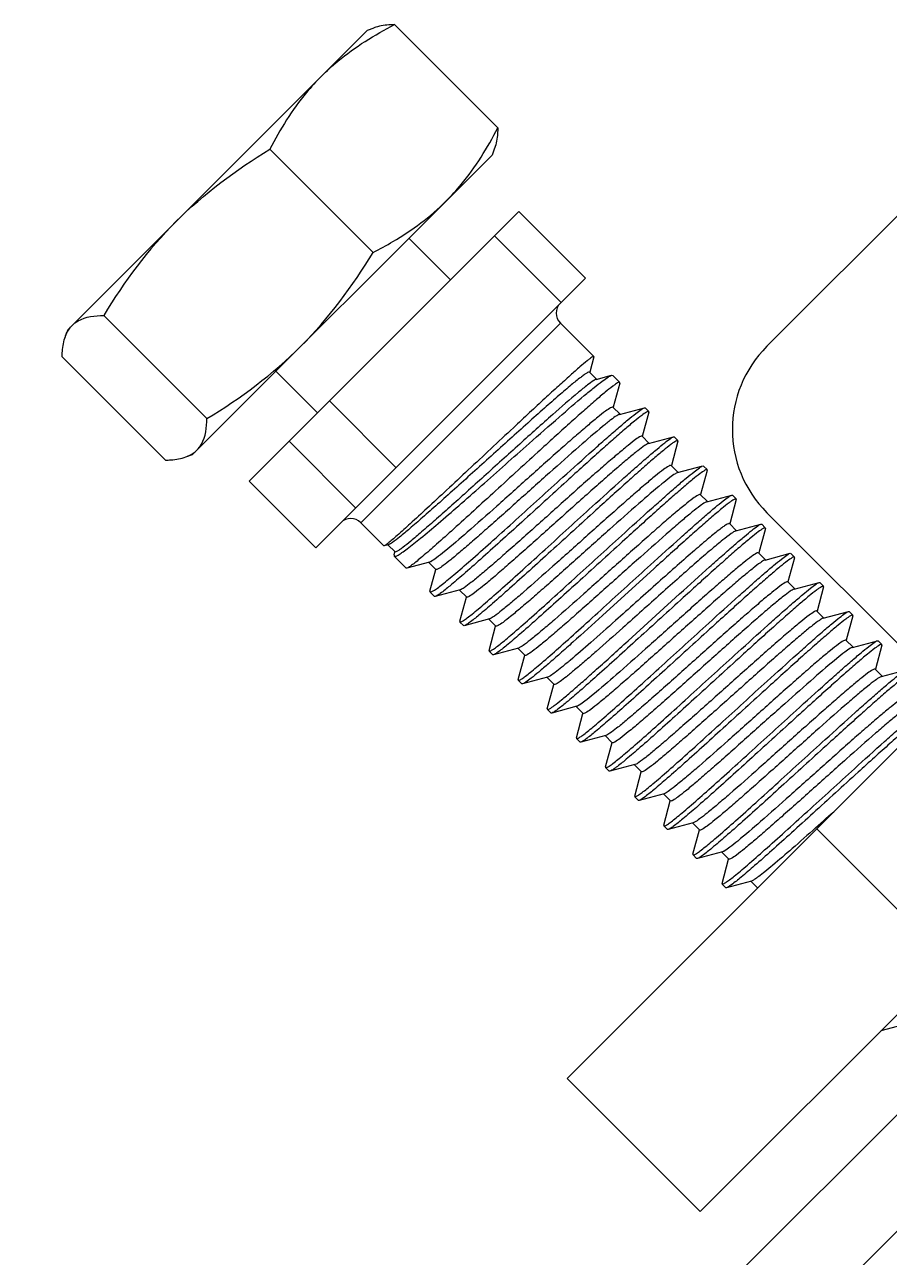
# Model space of a CAD drawing. Extents: x 1382187 to 1725648, y 860327 to 1571294.
# Drawn here: x 1538518.1 to 1538818.5, y 1238538.9 to 1238967.3 of the extents above; entities that cross this region are included whole.
import ezdxf

# ---------------------------------------------------------------- set-up
doc = ezdxf.new("R2010")
doc.units = 0
doc.header["$LTSCALE"] = 1000
doc.header["$MEASUREMENT"] = 0

msp = doc.modelspace()

# ---------------------------------------------------------------- linework, layer by layer
for p, q in [((1538646.58, 1238967.3), (1538682.44, 1238931.44)), ((1538533.05, 1238861.28), (1538637.13, 1238965.36)), ((1538637.13, 1238965.36), (1538639.5, 1238966.22)), ((1539034.88, 1238929.43), (1538706.52, 1238601.07)), ((1538851.52, 1238931.11), (1538775.93, 1238855.51)), ((1538603.27, 1238923.99), (1538639.13, 1238888.13)), ((1538681.36, 1238924.36), (1538680.5, 1238921.99)), ((1538576.42, 1238817.91), (1538680.5, 1238921.99)), ((1538689.78, 1238902.36), (1538596.05, 1238808.63)), ((1538689.78, 1238902.36), (1538712.91, 1238879.23)), ((1538681.33, 1238893.91), (1538704.46, 1238870.78)), ((1538651.59, 1238893.08), (1538666.04, 1238878.62)), ((1538619.18, 1238785.5), (1538712.91, 1238879.23)), ((1538545.54, 1238866.26), (1538581.4, 1238830.4)), ((1538704.21, 1238863.59), (1538634.82, 1238794.2)), ((1538715.82, 1238851.98), (1538704.21, 1238863.59)), ((1538533.05, 1238861.28), (1538532.19, 1238858.91)), ((1538531.11, 1238851.83), (1538566.97, 1238815.97)), ((1538715.83, 1238851.83), (1538714.39, 1238846.49)), ((1538715.83, 1238851.83), (1538715.82, 1238851.98)), ((1538605.33, 1238846.82), (1538619.79, 1238832.36)), ((1538714.31, 1238846.51), (1538716.76, 1238844.05)), ((1538716.57, 1238844), (1538722.01, 1238845.45)), ((1538722.01, 1238845.45), (1538722.38, 1238845.42)), ((1538724.79, 1238843), (1538722.38, 1238845.42)), ((1538724.81, 1238842.76), (1538722.55, 1238834.34)), ((1538724.81, 1238842.76), (1538724.79, 1238843)), ((1538752.78, 1238554.81), (1539041.94, 1238843.97)), ((1538623.93, 1238836.51), (1538647.06, 1238813.38)), ((1538722.46, 1238834.36), (1538724.91, 1238831.91)), ((1538724.7, 1238831.85), (1538733.4, 1238834.17)), ((1538733.4, 1238834.17), (1538733.65, 1238834.15)), ((1538734.91, 1238832.89), (1538733.65, 1238834.15)), ((1538734.93, 1238832.64), (1538732.66, 1238824.21)), ((1538734.93, 1238832.64), (1538734.91, 1238832.89)), ((1538609.93, 1238822.51), (1538633.06, 1238799.38)), ((1538732.57, 1238824.24), (1538735.03, 1238821.78)), ((1538734.82, 1238821.73), (1538743.53, 1238824.05)), ((1538745.05, 1238822.52), (1538742.78, 1238814.09)), ((1538743.53, 1238824.05), (1538743.77, 1238824.03)), ((1538745.03, 1238822.77), (1538743.77, 1238824.03)), ((1538745.05, 1238822.52), (1538745.03, 1238822.77)), ((1538574.05, 1238817.05), (1538576.42, 1238817.91)), ((1538742.69, 1238814.12), (1538745.15, 1238811.66)), ((1538744.94, 1238811.61), (1538753.65, 1238813.93)), ((1538755.17, 1238812.41), (1538752.9, 1238803.97)), ((1538753.65, 1238813.93), (1538753.89, 1238813.91)), ((1538755.15, 1238812.65), (1538753.89, 1238813.91)), ((1538755.17, 1238812.41), (1538755.15, 1238812.65)), ((1538596.05, 1238808.63), (1538619.18, 1238785.5)), ((1538752.81, 1238804), (1538755.27, 1238801.55)), ((1538755.06, 1238801.49), (1538763.77, 1238803.81)), ((1538763.77, 1238803.81), (1538764.01, 1238803.79)), ((1538765.27, 1238802.53), (1538764.01, 1238803.79)), ((1538765.29, 1238802.29), (1538763.02, 1238793.86)), ((1538765.29, 1238802.29), (1538765.27, 1238802.53)), ((1538775.93, 1238797.69), (1538833.75, 1238739.86)), ((1538642.85, 1238786.17), (1538634.82, 1238794.2)), ((1538762.93, 1238793.88), (1538765.38, 1238791.43)), ((1538765.18, 1238791.37), (1538773.89, 1238793.69)), ((1538775.4, 1238792.17), (1538773.14, 1238783.74)), ((1538773.89, 1238793.69), (1538774.13, 1238793.67)), ((1538775.39, 1238792.41), (1538774.13, 1238793.67)), ((1538775.4, 1238792.17), (1538775.39, 1238792.41)), ((1538644.48, 1238786.57), (1538642.95, 1238786.16)), ((1538646.76, 1238784.06), (1538644.3, 1238786.52)), ((1538642.95, 1238786.16), (1538642.85, 1238786.17)), ((1538646.41, 1238783.04), (1538646.68, 1238784.08)), ((1538646.41, 1238783.04), (1538646.44, 1238782.58)), ((1538650.65, 1238778.37), (1538646.44, 1238782.58)), ((1538773.05, 1238783.76), (1538775.5, 1238781.31)), ((1538775.29, 1238781.25), (1538784, 1238783.57)), ((1538784, 1238783.57), (1538784.24, 1238783.55)), ((1538785.51, 1238782.29), (1538784.25, 1238783.55)), ((1538785.52, 1238782.05), (1538785.51, 1238782.29)), ((1538650.84, 1238778.36), (1538650.65, 1238778.37)), ((1538658.73, 1238780.48), (1538650.84, 1238778.36)), ((1538660.98, 1238777.97), (1538658.52, 1238780.43)), ((1538658.87, 1238770.42), (1538660.89, 1238778)), ((1538736.76, 1238778.3), (1538718.83, 1238761.97)), ((1538775.29, 1238781.25), (1538775.16, 1238781.21)), ((1538785.52, 1238782.05), (1538783.26, 1238773.62)), ((1538783.17, 1238773.64), (1538785.62, 1238771.19)), ((1538658.87, 1238770.42), (1538658.9, 1238770.12)), ((1538660.46, 1238768.56), (1538658.9, 1238770.12)), ((1538669.4, 1238770.87), (1538660.71, 1238768.54)), ((1538671.64, 1238768.36), (1538669.19, 1238770.82)), ((1538727.69, 1238753.12), (1538745.62, 1238769.44)), ((1538785.41, 1238771.13), (1538794.12, 1238773.45)), ((1538795.64, 1238771.93), (1538793.38, 1238763.5)), ((1538794.12, 1238773.45), (1538794.36, 1238773.43)), ((1538795.63, 1238772.17), (1538794.36, 1238773.43)), ((1538795.64, 1238771.93), (1538795.63, 1238772.17)), ((1538669.3, 1238759.94), (1538671.55, 1238768.39)), ((1538679.52, 1238760.75), (1538670.82, 1238758.42)), ((1538681.76, 1238758.25), (1538679.31, 1238760.7)), ((1538679.71, 1238760.82), (1538679.52, 1238760.75)), ((1538793.29, 1238763.52), (1538795.74, 1238761.07)), ((1538795.53, 1238761.01), (1538804.24, 1238763.33)), ((1538805.76, 1238761.81), (1538803.5, 1238753.38)), ((1538804.24, 1238763.33), (1538804.48, 1238763.31)), ((1538805.75, 1238762.05), (1538804.48, 1238763.31)), ((1538805.76, 1238761.81), (1538805.75, 1238762.05)), ((1538669.3, 1238759.94), (1538669.32, 1238759.7)), ((1538670.58, 1238758.44), (1538669.32, 1238759.7)), ((1538670.82, 1238758.42), (1538670.58, 1238758.44)), ((1538679.42, 1238749.82), (1538681.67, 1238758.27)), ((1538803.41, 1238753.4), (1538805.86, 1238750.95)), ((1538805.65, 1238750.89), (1538814.36, 1238753.21)), ((1538814.36, 1238753.21), (1538814.6, 1238753.19)), ((1538815.86, 1238751.93), (1538814.6, 1238753.19)), ((1538679.42, 1238749.82), (1538679.44, 1238749.58)), ((1538680.7, 1238748.32), (1538679.44, 1238749.58)), ((1538680.94, 1238748.3), (1538680.7, 1238748.32)), ((1538689.64, 1238750.64), (1538680.94, 1238748.3)), ((1538691.88, 1238748.13), (1538689.43, 1238750.58)), ((1538689.54, 1238739.7), (1538691.79, 1238748.15)), ((1538815.88, 1238751.69), (1538813.62, 1238743.26)), ((1538815.88, 1238751.69), (1538815.86, 1238751.93)), ((1536395.24, 1236162.58), (1538972.51, 1238739.85)), ((1538689.54, 1238739.7), (1538689.56, 1238739.46)), ((1538690.82, 1238738.2), (1538689.56, 1238739.46)), ((1538699.76, 1238740.52), (1538691.06, 1238738.18)), ((1538702, 1238738.01), (1538699.55, 1238740.46)), ((1538813.53, 1238743.28), (1538815.98, 1238740.83)), ((1538815.77, 1238740.77), (1538824.48, 1238743.09)), ((1538691.06, 1238738.18), (1538690.82, 1238738.2)), ((1538699.66, 1238729.58), (1538701.91, 1238738.03)), ((1538699.66, 1238729.58), (1538699.68, 1238729.34)), ((1538700.94, 1238728.08), (1538699.68, 1238729.34)), ((1538701.18, 1238728.06), (1538700.94, 1238728.08)), ((1538709.88, 1238730.4), (1538701.18, 1238728.06)), ((1538712.12, 1238727.89), (1538709.67, 1238730.34)), ((1538709.78, 1238719.46), (1538712.03, 1238727.91)), ((1536415.48, 1236142.34), (1538992.75, 1238719.61)), ((1538709.78, 1238719.46), (1538709.8, 1238719.22)), ((1538711.06, 1238717.96), (1538709.8, 1238719.22)), ((1538711.3, 1238717.94), (1538711.06, 1238717.96)), ((1538720, 1238720.28), (1538711.3, 1238717.94)), ((1538722.24, 1238717.77), (1538719.78, 1238720.22)), ((1538719.9, 1238709.34), (1538722.15, 1238717.79)), ((1538719.9, 1238709.34), (1538719.92, 1238709.1)), ((1538730.11, 1238710.16), (1538721.42, 1238707.83)), ((1538732.36, 1238707.65), (1538729.9, 1238710.1)), ((1538721.18, 1238707.84), (1538719.92, 1238709.1)), ((1538721.42, 1238707.83), (1538721.18, 1238707.84)), ((1538730.02, 1238699.23), (1538732.27, 1238707.67)), ((1538730.02, 1238699.23), (1538730.04, 1238698.99)), ((1538731.3, 1238697.72), (1538730.04, 1238698.98)), ((1538731.54, 1238697.71), (1538731.3, 1238697.72)), ((1538740.23, 1238700.04), (1538731.54, 1238697.71)), ((1538742.48, 1238697.53), (1538740.02, 1238699.98)), ((1538740.14, 1238689.11), (1538742.39, 1238697.55)), ((1538740.48, 1238700.13), (1538740.23, 1238700.04)), ((1538740.14, 1238689.11), (1538740.15, 1238688.87)), ((1538741.42, 1238687.6), (1538740.15, 1238688.87)), ((1538750.35, 1238689.92), (1538741.66, 1238687.59)), ((1538752.6, 1238687.41), (1538750.14, 1238689.86)), ((1538741.66, 1238687.59), (1538741.42, 1238687.6)), ((1538750.26, 1238678.99), (1538752.5, 1238687.44)), ((1538839.52, 1238641.55), (1538793.26, 1238687.8)), ((1538760.47, 1238679.8), (1538751.78, 1238677.47)), ((1538762.71, 1238677.29), (1538760.26, 1238679.74)), ((1538750.26, 1238678.99), (1538750.27, 1238678.75)), ((1538751.54, 1238677.48), (1538750.27, 1238678.75)), ((1538751.78, 1238677.47), (1538751.54, 1238677.48)), ((1538760.38, 1238668.87), (1538762.62, 1238677.32)), ((1538760.38, 1238668.87), (1538760.39, 1238668.63)), ((1538761.65, 1238667.37), (1538760.39, 1238668.63)), ((1538761.9, 1238667.35), (1538761.65, 1238667.37)), ((1538770.59, 1238669.68), (1538761.9, 1238667.35)), ((1538772.73, 1238667.28), (1538770.38, 1238669.63)), ((1538821.19, 1238619.09), (1538815.54, 1238617.57)), ((1538752.78, 1238554.81), (1538706.52, 1238601.07))]:
    msp.add_line(p, q)
for centre, radius, start, end in [((1538707.68, 1238867.06), 4.91, 135, 225), ((1538804.84, 1238826.6), 40.89, 135, 225), ((1538631.35, 1238790.73), 4.91, 45, 135), ((1535858.04, 1241979.9), 4410.06, 311.71931, 311.84456)]:
    msp.add_arc(centre, radius, start, end)
for points, knots in [([(1538621.17, 1238949.4), (1538622.99, 1238951.22), (1538630.69, 1238958.22), (1538639.63, 1238963.74), (1538646.58, 1238967.3)], [0, 0, 0, 0, 0.248254, 1, 1, 1, 1]), ([(1538646.58, 1238967.3), (1538645.92, 1238967.29), (1538643.52, 1238967.19), (1538641.09, 1238966.8), (1538639.44, 1238966.2)], [0, 0, 0, 0, 0.270862, 1, 1, 1, 1]), ([(1538621.17, 1238949.4), (1538619.35, 1238947.57), (1538612.35, 1238939.88), (1538606.82, 1238930.94), (1538603.27, 1238923.99)], [0, 0, 0, 0, 0.248254, 1, 1, 1, 1]), ([(1538664.54, 1238906.03), (1538666.36, 1238907.85), (1538673.36, 1238915.55), (1538678.88, 1238924.48), (1538682.44, 1238931.44)], [0, 0, 0, 0, 0.248254, 1, 1, 1, 1]), ([(1538682.44, 1238931.44), (1538682.43, 1238930.78), (1538682.33, 1238928.38), (1538681.94, 1238925.95), (1538681.34, 1238924.3)], [0, 0, 0, 0, 0.270862, 1, 1, 1, 1]), ([(1538639.13, 1238888.13), (1538641.47, 1238889.32), (1538650.58, 1238894.29), (1538659.05, 1238900.54), (1538664.54, 1238906.03)], [0, 0, 0, 0, 0.25305, 1, 1, 1, 1]), ([(1538534.57, 1238862.8), (1538535.18, 1238863.41), (1538538.37, 1238865.76), (1538542.51, 1238866.21), (1538545.54, 1238866.26)], [0, 0, 0, 0, 0.22235, 1, 1, 1, 1]), ([(1538532.21, 1238858.97), (1538532.34, 1238859.34), (1538532.92, 1238860.73), (1538533.78, 1238862.01), (1538534.57, 1238862.8)], [0, 0, 0, 0, 0.261173, 1, 1, 1, 1]), ([(1538531.11, 1238851.83), (1538531.12, 1238852.48), (1538531.22, 1238854.89), (1538531.61, 1238857.32), (1538532.21, 1238858.97)], [0, 0, 0, 0, 0.270862, 1, 1, 1, 1]), ([(1538715.82, 1238851.98), (1538715.77, 1238852.03), (1538715.47, 1238851.92), (1538715.06, 1238851.66), (1538714.34, 1238851.15), (1538712.97, 1238850.06), (1538710.68, 1238848.12), (1538707.36, 1238845.19), (1538703.29, 1238841.51), (1538698.59, 1238837.19), (1538693.37, 1238832.35), (1538689.73, 1238828.97), (1538687.85, 1238827.21)], [0, 0, 0, 0, 0.005961, 0.020019, 0.042763, 0.074169, 0.16218, 0.281779, 0.42973, 0.601989, 0.793845, 1, 1, 1, 1]), ([(1538714.31, 1238846.51), (1538714.23, 1238846.59), (1538713.83, 1238846.49), (1538713.27, 1238846.16), (1538712.33, 1238845.55), (1538710.54, 1238844.2), (1538707.61, 1238841.82), (1538703.42, 1238838.23), (1538698.39, 1238833.8), (1538692.69, 1238828.71), (1538686.53, 1238823.17), (1538680.14, 1238817.38), (1538673.73, 1238811.58), (1538667.53, 1238805.98), (1538661.75, 1238800.8), (1538656.58, 1238796.22), (1538652.19, 1238792.43), (1538648.73, 1238789.5), (1538646.29, 1238787.67), (1538644.99, 1238786.71), (1538644.48, 1238786.57)], [0, 0, 0, 0, 0.003403, 0.010859, 0.022763, 0.03908, 0.084361, 0.145013, 0.218706, 0.302631, 0.393625, 0.488307, 0.583205, 0.674888, 0.760095, 0.835845, 0.89954, 0.949057, 0.982826, 1, 1, 1, 1]), ([(1538715.76, 1238843.6), (1538715.01, 1238843.15), (1538713.24, 1238841.8), (1538708.46, 1238837.91), (1538700.63, 1238831.04), (1538689.73, 1238821.25), (1538679.77, 1238812.22), (1538671.67, 1238804.91), (1538665.98, 1238799.79), (1538660.8, 1238795.19), (1538656.29, 1238791.24), (1538652.59, 1238788.09), (1538650.03, 1238786.02), (1538648.47, 1238784.87), (1538647.66, 1238784.34), (1538647.17, 1238784.07), (1538646.82, 1238783.99), (1538646.76, 1238784.06)], [0, 0, 0, 0, 0.028596, 0.073027, 0.202674, 0.370878, 0.554611, 0.644603, 0.729354, 0.806116, 0.872445, 0.926278, 0.966, 0.980209, 0.990539, 0.997006, 1, 1, 1, 1]), ([(1538693.33, 1238821.74), (1538696.8, 1238824.8), (1538703.15, 1238830.4), (1538710.69, 1238836.91), (1538715.7, 1238841.05), (1538718.45, 1238843.22), (1538720.46, 1238844.63), (1538721.57, 1238845.33), (1538722.01, 1238845.45)], [0, 0, 0, 0, 0.372718, 0.681061, 0.801832, 0.896452, 0.962849, 1, 1, 1, 1]), ([(1538724.79, 1238843), (1538724.73, 1238843.06), (1538724.42, 1238843), (1538723.97, 1238842.75), (1538723.23, 1238842.28), (1538721.8, 1238841.22), (1538719.47, 1238839.34), (1538716.1, 1238836.46), (1538711.97, 1238832.83), (1538707.2, 1238828.57), (1538701.92, 1238823.79), (1538698.25, 1238820.45), (1538696.35, 1238818.71)], [0, 0, 0, 0, 0.00672, 0.021093, 0.043999, 0.075491, 0.163523, 0.283007, 0.430749, 0.60272, 0.794233, 1, 1, 1, 1]), ([(1538716.57, 1238844), (1538716.52, 1238843.99), (1538716.23, 1238843.88), (1538715.97, 1238843.73), (1538715.76, 1238843.6)], [0, 0, 0, 0, 0.181453, 1, 1, 1, 1]), ([(1538722.46, 1238834.36), (1538722.39, 1238834.43), (1538722.05, 1238834.38), (1538721.22, 1238833.93), (1538719.49, 1238832.73), (1538716.85, 1238830.62), (1538713.32, 1238827.67), (1538709.08, 1238824.01), (1538704.23, 1238819.75), (1538698.95, 1238815.05), (1538691.52, 1238808.4), (1538682.48, 1238800.28), (1538672.68, 1238791.6), (1538665.73, 1238785.58), (1538661.53, 1238782.25), (1538659.99, 1238781.12), (1538659.34, 1238780.76)], [0, 0, 0, 0, 0.003326, 0.010207, 0.036006, 0.077506, 0.133409, 0.201849, 0.280515, 0.366741, 0.457609, 0.640942, 0.80605, 0.931108, 0.973278, 1, 1, 1, 1]), ([(1538705.08, 1238809.99), (1538708.55, 1238813.13), (1538713.56, 1238817.65), (1538719.96, 1238823.33), (1538723.99, 1238826.86), (1538727.38, 1238829.74), (1538730.06, 1238831.95), (1538731.97, 1238833.35), (1538732.99, 1238834.06), (1538733.4, 1238834.17)], [0, 0, 0, 0, 0.377224, 0.54287, 0.687753, 0.808376, 0.901881, 0.966123, 1, 1, 1, 1]), ([(1538577.94, 1238819.43), (1538578.55, 1238820.04), (1538580.9, 1238823.23), (1538581.35, 1238827.37), (1538581.4, 1238830.4)], [0, 0, 0, 0, 0.22235, 1, 1, 1, 1]), ([(1538723.79, 1238831.4), (1538723.09, 1238830.97), (1538721.44, 1238829.74), (1538717.06, 1238826.22), (1538709.97, 1238820.06), (1538700.12, 1238811.32), (1538691.13, 1238803.25), (1538683.81, 1238796.7), (1538678.64, 1238792.11), (1538673.92, 1238787.96), (1538669.8, 1238784.41), (1538666.39, 1238781.56), (1538663.84, 1238779.53), (1538662.17, 1238778.38), (1538661.37, 1238777.96), (1538661.04, 1238777.91), (1538660.98, 1238777.97)], [0, 0, 0, 0, 0.02987, 0.074864, 0.204049, 0.370755, 0.553129, 0.642736, 0.727349, 0.804209, 0.870824, 0.925059, 0.965214, 0.990129, 0.996773, 1, 1, 1, 1]), ([(1538734.91, 1238832.89), (1538734.85, 1238832.95), (1538734.53, 1238832.88), (1538733.75, 1238832.45), (1538732.11, 1238831.28), (1538729.59, 1238829.24), (1538726.19, 1238826.36), (1538722.05, 1238822.74), (1538717.28, 1238818.49), (1538711.99, 1238813.73), (1538708.31, 1238810.39), (1538706.41, 1238808.66)], [0, 0, 0, 0, 0.006764, 0.021168, 0.075586, 0.163643, 0.283139, 0.43087, 0.602811, 0.794278, 1, 1, 1, 1]), ([(1538724.7, 1238831.85), (1538724.64, 1238831.84), (1538724.32, 1238831.72), (1538724.03, 1238831.55), (1538723.79, 1238831.4)], [0, 0, 0, 0, 0.180154, 1, 1, 1, 1]), ([(1538687.85, 1238827.21), (1538682.63, 1238822.33), (1538674.91, 1238815.1), (1538664.92, 1238805.75), (1538658.2, 1238799.51), (1538652.48, 1238794.24), (1538648.44, 1238790.6), (1538645.89, 1238788.38), (1538644.56, 1238787.26), (1538643.63, 1238786.57), (1538643.14, 1238786.21), (1538642.95, 1238786.16)], [0, 0, 0, 0, 0.352343, 0.521286, 0.674411, 0.804337, 0.904804, 0.942423, 0.971006, 0.990237, 1, 1, 1, 1]), ([(1538646.44, 1238782.58), (1538646.55, 1238782.47), (1538647.14, 1238782.58), (1538647.98, 1238783.05), (1538649.35, 1238783.92), (1538651.96, 1238785.84), (1538656.16, 1238789.21), (1538662.11, 1238794.24), (1538669.15, 1238800.35), (1538676.93, 1238807.2), (1538685.07, 1238814.41), (1538690.58, 1238819.3), (1538693.33, 1238821.74)], [0, 0, 0, 0, 0.007718, 0.024092, 0.050069, 0.085552, 0.183385, 0.312896, 0.467567, 0.639554, 0.820094, 1, 1, 1, 1]), ([(1538732.57, 1238824.24), (1538732.51, 1238824.3), (1538732.15, 1238824.24), (1538731.28, 1238823.77), (1538729.47, 1238822.5), (1538726.7, 1238820.28), (1538723, 1238817.17), (1538718.56, 1238813.33), (1538713.51, 1238808.88), (1538708.03, 1238804), (1538700.4, 1238797.17), (1538692.85, 1238790.4), (1538685.6, 1238783.98), (1538680.83, 1238779.8), (1538676.75, 1238776.32), (1538673.49, 1238773.61), (1538671.16, 1238771.9), (1538669.9, 1238771.01), (1538669.4, 1238770.87)], [0, 0, 0, 0, 0.003454, 0.01069, 0.03788, 0.081592, 0.14037, 0.212137, 0.294327, 0.383985, 0.477885, 0.664852, 0.751185, 0.82854, 0.894141, 0.945652, 0.981282, 1, 1, 1, 1]), ([(1538734.82, 1238821.73), (1538734.32, 1238821.6), (1538733.06, 1238820.71), (1538730.73, 1238818.99), (1538727.47, 1238816.29), (1538723.39, 1238812.81), (1538718.62, 1238808.63), (1538711.38, 1238802.21), (1538703.82, 1238795.44), (1538696.19, 1238788.61), (1538690.71, 1238783.73), (1538685.66, 1238779.28), (1538681.22, 1238775.43), (1538677.52, 1238772.33), (1538674.75, 1238770.11), (1538672.93, 1238768.83), (1538672.06, 1238768.36), (1538671.71, 1238768.3), (1538671.64, 1238768.36)], [0, 0, 0, 0, 0.01868, 0.054279, 0.105765, 0.171349, 0.248696, 0.335028, 0.522011, 0.615926, 0.705601, 0.787808, 0.859593, 0.918386, 0.962109, 0.989307, 0.996546, 1, 1, 1, 1]), ([(1538715.26, 1238799.8), (1538718.73, 1238802.96), (1538723.74, 1238807.49), (1538730.12, 1238813.18), (1538734.14, 1238816.72), (1538737.53, 1238819.61), (1538740.2, 1238821.83), (1538742.1, 1238823.22), (1538743.12, 1238823.94), (1538743.53, 1238824.05)], [0, 0, 0, 0, 0.377469, 0.543191, 0.688109, 0.808726, 0.902172, 0.966298, 1, 1, 1, 1]), ([(1538745.03, 1238822.77), (1538744.97, 1238822.83), (1538744.65, 1238822.76), (1538744.2, 1238822.52), (1538743.46, 1238822.04), (1538742.03, 1238820.99), (1538739.69, 1238819.11), (1538736.31, 1238816.24), (1538732.17, 1238812.62), (1538727.4, 1238808.37), (1538722.11, 1238803.61), (1538718.43, 1238800.27), (1538716.52, 1238798.54)], [0, 0, 0, 0, 0.006769, 0.021177, 0.044114, 0.075625, 0.163681, 0.283172, 0.430898, 0.602836, 0.794292, 1, 1, 1, 1]), ([(1538566.97, 1238815.97), (1538567.63, 1238815.98), (1538570.03, 1238816.08), (1538572.46, 1238816.47), (1538574.11, 1238817.07)], [0, 0, 0, 0, 0.270862, 1, 1, 1, 1]), ([(1538574.11, 1238817.07), (1538574.48, 1238817.2), (1538575.87, 1238817.78), (1538577.15, 1238818.64), (1538577.94, 1238819.43)], [0, 0, 0, 0, 0.261173, 1, 1, 1, 1]), ([(1538696.35, 1238818.71), (1538691.13, 1238813.95), (1538683.42, 1238806.87), (1538673.42, 1238797.73), (1538666.67, 1238791.6), (1538660.86, 1238786.42), (1538656.73, 1238782.82), (1538654.08, 1238780.62), (1538652.66, 1238779.5), (1538651.64, 1238778.78), (1538651.07, 1238778.42), (1538650.84, 1238778.36)], [0, 0, 0, 0, 0.348378, 0.515751, 0.667951, 0.797828, 0.899283, 0.937823, 0.967619, 0.988371, 1, 1, 1, 1]), ([(1538742.69, 1238814.12), (1538742.63, 1238814.18), (1538742.28, 1238814.13), (1538741.43, 1238813.67), (1538739.65, 1238812.43), (1538736.95, 1238810.27), (1538733.33, 1238807.24), (1538728.99, 1238803.48), (1538724.04, 1238799.12), (1538718.66, 1238794.33), (1538711.13, 1238787.6), (1538702.05, 1238779.46), (1538693.45, 1238771.83), (1538687.49, 1238766.72), (1538684.12, 1238763.92), (1538681.64, 1238762.02), (1538680.27, 1238761.06), (1538679.71, 1238760.82)], [0, 0, 0, 0, 0.0034, 0.010481, 0.037064, 0.079814, 0.137351, 0.207694, 0.288393, 0.376621, 0.469285, 0.654869, 0.819322, 0.88628, 0.93982, 0.978116, 1, 1, 1, 1]), ([(1538725.38, 1238789.68), (1538728.85, 1238792.84), (1538733.86, 1238797.37), (1538740.24, 1238803.06), (1538744.26, 1238806.6), (1538747.65, 1238809.49), (1538750.32, 1238811.71), (1538752.22, 1238813.1), (1538753.24, 1238813.82), (1538753.65, 1238813.93)], [0, 0, 0, 0, 0.377471, 0.543199, 0.68812, 0.808735, 0.902176, 0.966298, 1, 1, 1, 1]), ([(1538755.15, 1238812.65), (1538755.09, 1238812.71), (1538754.77, 1238812.65), (1538753.99, 1238812.22), (1538752.35, 1238811.04), (1538749.83, 1238809), (1538746.43, 1238806.12), (1538742.3, 1238802.51), (1538737.52, 1238798.25), (1538732.23, 1238793.49), (1538728.55, 1238790.15), (1538726.64, 1238788.42)], [0, 0, 0, 0, 0.006751, 0.021138, 0.075529, 0.163569, 0.283057, 0.430793, 0.602755, 0.79425, 1, 1, 1, 1]), ([(1538658.9, 1238770.12), (1538659, 1238770.02), (1538659.57, 1238770.22), (1538660.33, 1238770.68), (1538661.67, 1238771.62), (1538663.35, 1238772.93), (1538665.47, 1238774.65), (1538669.01, 1238777.63), (1538674.2, 1238782.16), (1538681.15, 1238788.35), (1538688.85, 1238795.28), (1538696.9, 1238802.58), (1538702.35, 1238807.52), (1538705.08, 1238809.99)], [0, 0, 0, 0, 0.006963, 0.023033, 0.048864, 0.084278, 0.128882, 0.182131, 0.311785, 0.466682, 0.638948, 0.819791, 1, 1, 1, 1]), ([(1538706.41, 1238808.66), (1538701.2, 1238803.93), (1538693.51, 1238796.9), (1538683.52, 1238787.83), (1538676.75, 1238781.75), (1538670.93, 1238776.59), (1538666.29, 1238772.62), (1538663.26, 1238770.14), (1538661.55, 1238768.96), (1538660.95, 1238768.61), (1538660.71, 1238768.54)], [0, 0, 0, 0, 0.34673, 0.51345, 0.665272, 0.795129, 0.896992, 0.966206, 0.987594, 1, 1, 1, 1]), ([(1538744.16, 1238811.24), (1538743.49, 1238810.84), (1538741.89, 1238809.66), (1538737.62, 1238806.25), (1538730.65, 1238800.21), (1538720.92, 1238791.58), (1538711.99, 1238783.57), (1538704.69, 1238777.05), (1538699.52, 1238772.45), (1538694.79, 1238768.3), (1538690.65, 1238764.73), (1538687.22, 1238761.86), (1538684.65, 1238759.82), (1538682.97, 1238758.66), (1538682.15, 1238758.23), (1538681.82, 1238758.18), (1538681.76, 1238758.25)], [0, 0, 0, 0, 0.028607, 0.072452, 0.199893, 0.36582, 0.548462, 0.638549, 0.723814, 0.801433, 0.868843, 0.923828, 0.964605, 0.989945, 0.99671, 1, 1, 1, 1]), ([(1538744.94, 1238811.61), (1538744.89, 1238811.6), (1538744.61, 1238811.5), (1538744.36, 1238811.36), (1538744.16, 1238811.24)], [0, 0, 0, 0, 0.185393, 1, 1, 1, 1]), ([(1538752.81, 1238804), (1538752.75, 1238804.06), (1538752.41, 1238804.01), (1538751.57, 1238803.57), (1538749.83, 1238802.35), (1538747.18, 1238800.24), (1538743.63, 1238797.27), (1538739.37, 1238793.59), (1538734.5, 1238789.3), (1538729.2, 1238784.59), (1538721.75, 1238777.93), (1538712.73, 1238769.84), (1538704.14, 1238762.22), (1538698.14, 1238757.05), (1538694.69, 1238754.16), (1538692.09, 1238752.14), (1538690.63, 1238751.1), (1538690.03, 1238750.79)], [0, 0, 0, 0, 0.003357, 0.010314, 0.036413, 0.078396, 0.134939, 0.204143, 0.283646, 0.370725, 0.462392, 0.646848, 0.81189, 0.879926, 0.93509, 0.975533, 1, 1, 1, 1]), ([(1538735.5, 1238779.56), (1538738.97, 1238782.72), (1538743.97, 1238787.25), (1538750.36, 1238792.94), (1538754.38, 1238796.48), (1538757.77, 1238799.38), (1538760.44, 1238801.59), (1538762.34, 1238802.98), (1538763.36, 1238803.7), (1538763.77, 1238803.81)], [0, 0, 0, 0, 0.377474, 0.5432, 0.688119, 0.808732, 0.902174, 0.966298, 1, 1, 1, 1]), ([(1538669.32, 1238759.7), (1538669.42, 1238759.6), (1538669.97, 1238759.84), (1538670.71, 1238760.3), (1538672.03, 1238761.26), (1538673.7, 1238762.58), (1538675.79, 1238764.32), (1538679.31, 1238767.33), (1538684.48, 1238771.88), (1538691.41, 1238778.1), (1538699.07, 1238785.06), (1538707.11, 1238792.38), (1538712.54, 1238797.33), (1538715.26, 1238799.8)], [0, 0, 0, 0, 0.006649, 0.022591, 0.048358, 0.08374, 0.128335, 0.181594, 0.311309, 0.466309, 0.638694, 0.819661, 1, 1, 1, 1]), ([(1538754.52, 1238801.26), (1538753.9, 1238800.92), (1538752.38, 1238799.82), (1538749.71, 1238797.72), (1538746.2, 1238794.78), (1538740.18, 1238789.57), (1538731.61, 1238781.96), (1538722.62, 1238773.9), (1538715.23, 1238767.3), (1538709.98, 1238762.63), (1538705.16, 1238758.4), (1538700.95, 1238754.76), (1538697.45, 1238751.83), (1538694.82, 1238749.74), (1538693.11, 1238748.55), (1538692.28, 1238748.11), (1538691.94, 1238748.06), (1538691.88, 1238748.13)], [0, 0, 0, 0, 0.026094, 0.067879, 0.124054, 0.192759, 0.358157, 0.5419, 0.632944, 0.719307, 0.798065, 0.866559, 0.922485, 0.963991, 0.989789, 0.996669, 1, 1, 1, 1]), ([(1538765.27, 1238802.53), (1538765.21, 1238802.59), (1538764.89, 1238802.53), (1538764.44, 1238802.28), (1538763.69, 1238801.8), (1538762.27, 1238800.75), (1538759.93, 1238798.87), (1538756.55, 1238796), (1538752.41, 1238792.38), (1538747.64, 1238788.13), (1538742.35, 1238783.37), (1538738.67, 1238780.03), (1538736.76, 1238778.3)], [0, 0, 0, 0, 0.00677, 0.021179, 0.044118, 0.075631, 0.163692, 0.283187, 0.430912, 0.602844, 0.794295, 1, 1, 1, 1]), ([(1538755.06, 1238801.49), (1538755.02, 1238801.48), (1538754.83, 1238801.42), (1538754.66, 1238801.33), (1538754.52, 1238801.26)], [0, 0, 0, 0, 0.197861, 1, 1, 1, 1]), ([(1538716.52, 1238798.54), (1538711.32, 1238793.81), (1538703.63, 1238786.79), (1538693.64, 1238777.71), (1538686.87, 1238771.63), (1538681.05, 1238766.47), (1538676.41, 1238762.5), (1538673.38, 1238760.02), (1538671.67, 1238758.84), (1538671.07, 1238758.49), (1538670.82, 1238758.42)], [0, 0, 0, 0, 0.346741, 0.513465, 0.665282, 0.795135, 0.896996, 0.966208, 0.987595, 1, 1, 1, 1]), ([(1538762.93, 1238793.88), (1538762.84, 1238793.97), (1538762.35, 1238793.82), (1538761.68, 1238793.42), (1538760.53, 1238792.64), (1538758.34, 1238790.97), (1538754.8, 1238788.05), (1538749.76, 1238783.71), (1538743.8, 1238778.47), (1538737.22, 1238772.6), (1538730.35, 1238766.45), (1538725.7, 1238762.28), (1538723.38, 1238760.21)], [0, 0, 0, 0, 0.007187, 0.023409, 0.049389, 0.084973, 0.183182, 0.313164, 0.468251, 0.640433, 0.820786, 1, 1, 1, 1]), ([(1538765.18, 1238791.37), (1538764.57, 1238791.21), (1538763.05, 1238790.07), (1538760.18, 1238787.92), (1538756.16, 1238784.51), (1538751.14, 1238780.18), (1538745.36, 1238775.07), (1538736.86, 1238767.49), (1538730.32, 1238761.62), (1538725.91, 1238757.68)], [0, 0, 0, 0, 0.036102, 0.107011, 0.209882, 0.340038, 0.491461, 0.657121, 1, 1, 1, 1]), ([(1538745.62, 1238769.44), (1538749.09, 1238772.6), (1538754.09, 1238777.13), (1538760.47, 1238782.82), (1538764.5, 1238786.36), (1538767.89, 1238789.26), (1538770.56, 1238791.47), (1538772.46, 1238792.87), (1538773.48, 1238793.58), (1538773.89, 1238793.69)], [0, 0, 0, 0, 0.377469, 0.543192, 0.688111, 0.808729, 0.902174, 0.966298, 1, 1, 1, 1]), ([(1538775.39, 1238792.41), (1538775.33, 1238792.47), (1538775.01, 1238792.41), (1538774.23, 1238791.98), (1538772.59, 1238790.8), (1538770.06, 1238788.76), (1538766.66, 1238785.88), (1538762.53, 1238782.27), (1538757.76, 1238778.01), (1538752.47, 1238773.25), (1538748.79, 1238769.91), (1538746.88, 1238768.18)], [0, 0, 0, 0, 0.006764, 0.021166, 0.075581, 0.163632, 0.283123, 0.430854, 0.602802, 0.794275, 1, 1, 1, 1]), ([(1538679.44, 1238749.58), (1538679.54, 1238749.48), (1538680.09, 1238749.72), (1538680.83, 1238750.18), (1538682.15, 1238751.14), (1538683.82, 1238752.46), (1538685.92, 1238754.2), (1538689.44, 1238757.21), (1538694.6, 1238761.76), (1538701.53, 1238767.98), (1538709.19, 1238774.94), (1538717.23, 1238782.26), (1538722.66, 1238787.21), (1538725.38, 1238789.68)], [0, 0, 0, 0, 0.006666, 0.022627, 0.048408, 0.083802, 0.128405, 0.181668, 0.311381, 0.466366, 0.638733, 0.819684, 1, 1, 1, 1]), ([(1538726.64, 1238788.42), (1538721.44, 1238783.69), (1538713.75, 1238776.67), (1538703.75, 1238767.59), (1538696.99, 1238761.51), (1538691.17, 1238756.35), (1538686.53, 1238752.38), (1538683.5, 1238749.9), (1538681.79, 1238748.72), (1538681.19, 1238748.37), (1538680.94, 1238748.3)], [0, 0, 0, 0, 0.346731, 0.513454, 0.665274, 0.795126, 0.896989, 0.966206, 0.987594, 1, 1, 1, 1]), ([(1538773.05, 1238783.76), (1538772.99, 1238783.82), (1538772.66, 1238783.78), (1538771.85, 1238783.35), (1538770.18, 1238782.2), (1538767.63, 1238780.17), (1538764.22, 1238777.33), (1538760.11, 1238773.79), (1538755.41, 1238769.66), (1538750.27, 1238765.1), (1538743, 1238758.6), (1538734.1, 1238750.61), (1538724.37, 1238741.98), (1538717.37, 1238735.91), (1538713.06, 1238732.45), (1538711.43, 1238731.25), (1538710.75, 1238730.83)], [0, 0, 0, 0, 0.003275, 0.01, 0.035178, 0.075698, 0.130349, 0.197374, 0.27459, 0.359464, 0.449211, 0.631458, 0.797569, 0.925917, 0.970495, 1, 1, 1, 1]), ([(1538755.74, 1238759.33), (1538759.21, 1238762.48), (1538764.21, 1238767.01), (1538770.59, 1238772.7), (1538774.62, 1238776.24), (1538778.01, 1238779.14), (1538780.68, 1238781.35), (1538782.58, 1238782.75), (1538783.6, 1238783.46), (1538784, 1238783.57)], [0, 0, 0, 0, 0.377475, 0.543203, 0.688123, 0.808736, 0.902176, 0.966298, 1, 1, 1, 1]), ([(1538785.51, 1238782.29), (1538785.45, 1238782.35), (1538785.13, 1238782.29), (1538784.35, 1238781.86), (1538782.71, 1238780.68), (1538780.18, 1238778.64), (1538776.78, 1238775.76), (1538772.65, 1238772.15), (1538767.88, 1238767.9), (1538762.59, 1238763.13), (1538758.91, 1238759.79), (1538757, 1238758.06)], [0, 0, 0, 0, 0.006753, 0.021141, 0.075535, 0.163578, 0.283068, 0.430803, 0.602762, 0.794253, 1, 1, 1, 1]), ([(1538659.34, 1238780.76), (1538659.28, 1238780.73), (1538659.09, 1238780.62), (1538658.88, 1238780.52), (1538658.73, 1238780.48)], [0, 0, 0, 0, 0.308118, 1, 1, 1, 1]), ([(1538689.56, 1238739.46), (1538689.65, 1238739.37), (1538690.21, 1238739.6), (1538690.95, 1238740.06), (1538692.27, 1238741.02), (1538693.94, 1238742.34), (1538696.03, 1238744.08), (1538699.55, 1238747.09), (1538704.72, 1238751.64), (1538711.64, 1238757.86), (1538719.31, 1238764.82), (1538727.34, 1238772.14), (1538732.78, 1238777.09), (1538735.5, 1238779.56)], [0, 0, 0, 0, 0.006653, 0.022601, 0.048372, 0.083758, 0.128357, 0.181617, 0.311328, 0.466323, 0.638705, 0.819669, 1, 1, 1, 1]), ([(1538775.16, 1238781.21), (1538774.62, 1238781), (1538773.28, 1238780.06), (1538770.85, 1238778.22), (1538767.51, 1238775.44), (1538763.38, 1238771.9), (1538758.59, 1238767.71), (1538751.37, 1238761.3), (1538743.86, 1238754.57), (1538736.31, 1238747.81), (1538730.89, 1238742.99), (1538725.91, 1238738.61), (1538721.54, 1238734.82), (1538717.9, 1238731.77), (1538715.18, 1238729.59), (1538713.39, 1238728.34), (1538712.53, 1238727.88), (1538712.19, 1238727.82), (1538712.12, 1238727.89)], [0, 0, 0, 0, 0.02094, 0.058446, 0.111386, 0.177943, 0.255788, 0.342174, 0.52817, 0.621201, 0.709853, 0.790993, 0.861757, 0.919661, 0.962695, 0.989457, 0.996584, 1, 1, 1, 1]), ([(1538783.17, 1238773.64), (1538783.1, 1238773.71), (1538782.75, 1238773.65), (1538781.88, 1238773.18), (1538780.06, 1238771.9), (1538777.29, 1238769.68), (1538773.59, 1238766.58), (1538769.16, 1238762.73), (1538764.11, 1238758.28), (1538758.62, 1238753.4), (1538751, 1238746.58), (1538743.44, 1238739.8), (1538736.2, 1238733.38), (1538731.43, 1238729.21), (1538727.34, 1238725.73), (1538724.09, 1238723.02), (1538721.75, 1238721.3), (1538720.5, 1238720.41), (1538720, 1238720.28)], [0, 0, 0, 0, 0.003453, 0.010691, 0.037881, 0.081592, 0.14037, 0.212138, 0.294327, 0.383985, 0.477885, 0.664851, 0.751185, 0.82854, 0.894141, 0.945651, 0.981282, 1, 1, 1, 1]), ([(1538785.41, 1238771.13), (1538784.92, 1238771), (1538783.66, 1238770.11), (1538781.33, 1238768.4), (1538778.07, 1238765.69), (1538773.99, 1238762.21), (1538769.22, 1238758.04), (1538761.97, 1238751.61), (1538754.42, 1238744.84), (1538746.79, 1238738.01), (1538741.31, 1238733.13), (1538736.26, 1238728.68), (1538731.82, 1238724.83), (1538728.12, 1238721.73), (1538725.35, 1238719.51), (1538723.53, 1238718.23), (1538722.66, 1238717.76), (1538722.31, 1238717.7), (1538722.24, 1238717.77)], [0, 0, 0, 0, 0.01868, 0.054278, 0.105765, 0.171349, 0.248696, 0.335028, 0.522011, 0.615926, 0.705601, 0.787809, 0.859594, 0.918387, 0.96211, 0.989307, 0.996546, 1, 1, 1, 1]), ([(1538765.86, 1238749.21), (1538769.33, 1238752.36), (1538774.33, 1238756.89), (1538780.71, 1238762.59), (1538784.74, 1238766.12), (1538788.13, 1238769.02), (1538790.8, 1238771.23), (1538792.7, 1238772.63), (1538793.72, 1238773.34), (1538794.12, 1238773.45)], [0, 0, 0, 0, 0.377472, 0.543197, 0.688115, 0.808729, 0.902174, 0.966298, 1, 1, 1, 1]), ([(1538795.63, 1238772.17), (1538795.57, 1238772.23), (1538795.25, 1238772.17), (1538794.8, 1238771.92), (1538794.05, 1238771.45), (1538792.63, 1238770.4), (1538790.29, 1238768.52), (1538786.9, 1238765.64), (1538782.77, 1238762.03), (1538777.99, 1238757.78), (1538772.7, 1238753.01), (1538769.02, 1238749.67), (1538767.12, 1238747.94)], [0, 0, 0, 0, 0.006772, 0.021184, 0.044125, 0.07564, 0.163702, 0.283197, 0.430921, 0.602852, 0.794299, 1, 1, 1, 1]), ([(1538660.71, 1238768.54), (1538660.66, 1238768.53), (1538660.57, 1238768.51), (1538660.49, 1238768.53), (1538660.46, 1238768.56)], [0, 0, 0, 0, 0.601135, 1, 1, 1, 1]), ([(1538746.88, 1238768.18), (1538741.68, 1238763.45), (1538733.98, 1238756.43), (1538723.99, 1238747.35), (1538717.23, 1238741.27), (1538711.41, 1238736.11), (1538706.77, 1238732.15), (1538703.74, 1238729.66), (1538702.03, 1238728.48), (1538701.43, 1238728.13), (1538701.18, 1238728.06)], [0, 0, 0, 0, 0.346742, 0.513466, 0.665282, 0.795133, 0.896995, 0.966208, 0.987595, 1, 1, 1, 1]), ([(1538718.83, 1238761.97), (1538715.41, 1238758.87), (1538710.5, 1238754.42), (1538704.23, 1238748.83), (1538700.28, 1238745.36), (1538696.95, 1238742.53), (1538694.33, 1238740.36), (1538692.47, 1238738.99), (1538691.46, 1238738.29), (1538691.06, 1238738.18)], [0, 0, 0, 0, 0.37799, 0.543633, 0.688373, 0.808786, 0.902082, 0.966176, 1, 1, 1, 1]), ([(1538793.29, 1238763.52), (1538793.22, 1238763.59), (1538792.87, 1238763.53), (1538792, 1238763.06), (1538790.18, 1238761.78), (1538787.41, 1238759.56), (1538783.71, 1238756.46), (1538779.28, 1238752.61), (1538774.23, 1238748.16), (1538768.74, 1238743.28), (1538761.12, 1238736.46), (1538753.56, 1238729.69), (1538746.31, 1238723.26), (1538741.55, 1238719.09), (1538737.46, 1238715.61), (1538734.21, 1238712.9), (1538731.87, 1238711.18), (1538730.61, 1238710.29), (1538730.11, 1238710.16)], [0, 0, 0, 0, 0.003454, 0.01069, 0.03788, 0.081592, 0.14037, 0.212137, 0.294327, 0.383985, 0.477885, 0.664852, 0.751185, 0.82854, 0.894141, 0.945652, 0.981282, 1, 1, 1, 1]), ([(1538795.53, 1238761.01), (1538795.03, 1238760.88), (1538793.78, 1238759.99), (1538791.44, 1238758.28), (1538788.19, 1238755.57), (1538784.11, 1238752.09), (1538779.34, 1238747.92), (1538772.09, 1238741.49), (1538764.54, 1238734.72), (1538756.91, 1238727.9), (1538751.43, 1238723.01), (1538746.37, 1238718.56), (1538741.94, 1238714.71), (1538738.24, 1238711.61), (1538735.47, 1238709.39), (1538733.65, 1238708.11), (1538732.78, 1238707.64), (1538732.42, 1238707.58), (1538732.36, 1238707.65)], [0, 0, 0, 0, 0.01868, 0.054279, 0.105765, 0.171349, 0.248696, 0.335028, 0.522011, 0.615925, 0.705601, 0.787808, 0.859593, 0.918386, 0.962109, 0.989307, 0.996546, 1, 1, 1, 1]), ([(1538775.98, 1238739.09), (1538779.45, 1238742.24), (1538784.45, 1238746.77), (1538790.83, 1238752.47), (1538794.86, 1238756.01), (1538798.25, 1238758.9), (1538800.92, 1238761.11), (1538802.81, 1238762.51), (1538803.84, 1238763.22), (1538804.24, 1238763.33)], [0, 0, 0, 0, 0.377469, 0.543193, 0.688114, 0.808731, 0.902175, 0.966298, 1, 1, 1, 1]), ([(1538805.75, 1238762.05), (1538805.69, 1238762.11), (1538805.37, 1238762.05), (1538804.59, 1238761.62), (1538802.94, 1238760.45), (1538800.42, 1238758.4), (1538797.02, 1238755.52), (1538792.89, 1238751.91), (1538788.11, 1238747.66), (1538782.82, 1238742.89), (1538779.14, 1238739.56), (1538777.24, 1238737.83)], [0, 0, 0, 0, 0.006759, 0.021154, 0.075559, 0.163605, 0.283093, 0.430826, 0.60278, 0.794263, 1, 1, 1, 1]), ([(1538723.38, 1238760.21), (1538720.51, 1238757.66), (1538715.27, 1238753), (1538709.05, 1238747.59), (1538704.92, 1238744.16), (1538702.67, 1238742.35), (1538701.03, 1238741.19), (1538700.12, 1238740.61), (1538699.76, 1238740.52)], [0, 0, 0, 0, 0.374071, 0.682548, 0.803098, 0.897367, 0.963332, 1, 1, 1, 1]), ([(1538725.91, 1238757.68), (1538722.84, 1238754.94), (1538718.43, 1238751.02), (1538712.83, 1238746.15), (1538709.36, 1238743.2), (1538706.56, 1238740.91), (1538704.32, 1238739.16), (1538703.09, 1238738.38), (1538702.16, 1238737.85), (1538702, 1238738.01)], [0, 0, 0, 0, 0.397555, 0.569298, 0.716744, 0.835965, 0.923877, 0.978429, 1, 1, 1, 1]), ([(1538709.8, 1238719.22), (1538709.89, 1238719.13), (1538710.45, 1238719.36), (1538711.19, 1238719.82), (1538712.51, 1238720.78), (1538714.18, 1238722.11), (1538716.27, 1238723.84), (1538719.79, 1238726.85), (1538724.96, 1238731.4), (1538731.89, 1238737.62), (1538739.55, 1238744.58), (1538747.58, 1238751.9), (1538753.02, 1238756.86), (1538755.74, 1238759.33)], [0, 0, 0, 0, 0.006667, 0.022629, 0.048411, 0.083807, 0.128411, 0.181675, 0.311387, 0.466369, 0.638735, 0.819685, 1, 1, 1, 1]), ([(1538757, 1238758.06), (1538751.8, 1238753.33), (1538744.1, 1238746.31), (1538734.11, 1238737.24), (1538727.35, 1238731.15), (1538721.52, 1238725.99), (1538716.89, 1238722.03), (1538713.86, 1238719.54), (1538712.15, 1238718.36), (1538711.54, 1238718.01), (1538711.3, 1238717.94)], [0, 0, 0, 0, 0.346729, 0.513451, 0.665273, 0.795127, 0.896989, 0.966206, 0.987594, 1, 1, 1, 1]), ([(1538699.68, 1238729.34), (1538699.74, 1238729.28), (1538700.05, 1238729.34), (1538700.81, 1238729.76), (1538702.43, 1238730.91), (1538704.9, 1238732.9), (1538708.23, 1238735.73), (1538712.29, 1238739.27), (1538716.98, 1238743.44), (1538722.19, 1238748.13), (1538725.81, 1238751.41), (1538727.69, 1238753.12)], [0, 0, 0, 0, 0.006765, 0.021121, 0.075359, 0.163169, 0.282417, 0.429984, 0.601928, 0.793658, 1, 1, 1, 1]), ([(1538803.41, 1238753.4), (1538803.34, 1238753.47), (1538803, 1238753.41), (1538802.15, 1238752.96), (1538800.39, 1238751.73), (1538797.69, 1238749.58), (1538794.1, 1238746.57), (1538789.78, 1238742.83), (1538784.85, 1238738.49), (1538779.49, 1238733.72), (1538771.98, 1238727.01), (1538762.91, 1238718.88), (1538754.32, 1238711.26), (1538748.35, 1238706.13), (1538744.96, 1238703.3), (1538742.44, 1238701.37), (1538741.05, 1238700.38), (1538740.48, 1238700.13)], [0, 0, 0, 0, 0.003388, 0.010435, 0.036885, 0.079424, 0.136687, 0.206717, 0.287086, 0.374999, 0.46739, 0.652665, 0.817282, 0.884537, 0.938524, 0.977409, 1, 1, 1, 1]), ([(1538786.1, 1238728.97), (1538789.57, 1238732.12), (1538794.57, 1238736.66), (1538800.95, 1238742.35), (1538804.98, 1238745.89), (1538808.37, 1238748.78), (1538811.04, 1238751), (1538812.93, 1238752.39), (1538813.96, 1238753.1), (1538814.36, 1238753.21)], [0, 0, 0, 0, 0.377477, 0.543204, 0.688124, 0.808736, 0.902175, 0.966298, 1, 1, 1, 1]), ([(1538719.92, 1238709.1), (1538720.01, 1238709.01), (1538720.57, 1238709.24), (1538721.31, 1238709.7), (1538722.63, 1238710.66), (1538724.29, 1238711.98), (1538726.39, 1238713.72), (1538729.91, 1238716.73), (1538735.08, 1238721.28), (1538742, 1238727.5), (1538749.67, 1238734.46), (1538757.7, 1238741.78), (1538763.14, 1238746.74), (1538765.86, 1238749.21)], [0, 0, 0, 0, 0.006648, 0.02259, 0.048356, 0.083739, 0.128335, 0.181593, 0.311305, 0.466305, 0.638692, 0.819661, 1, 1, 1, 1]), ([(1538767.12, 1238747.94), (1538761.91, 1238743.21), (1538754.22, 1238736.19), (1538744.23, 1238727.12), (1538737.47, 1238721.03), (1538731.64, 1238715.87), (1538727.01, 1238711.91), (1538723.98, 1238709.43), (1538722.26, 1238708.25), (1538721.66, 1238707.89), (1538721.42, 1238707.83)], [0, 0, 0, 0, 0.346737, 0.513459, 0.66528, 0.795135, 0.896996, 0.966208, 0.987595, 1, 1, 1, 1]), ([(1538804.95, 1238750.56), (1538804.29, 1238750.18), (1538802.71, 1238749.02), (1538798.47, 1238745.65), (1538791.52, 1238739.63), (1538781.79, 1238731), (1538772.84, 1238722.98), (1538765.52, 1238716.43), (1538760.33, 1238711.82), (1538755.58, 1238707.64), (1538751.42, 1238704.05), (1538747.96, 1238701.17), (1538745.38, 1238699.12), (1538743.69, 1238697.94), (1538742.87, 1238697.51), (1538742.54, 1238697.47), (1538742.48, 1238697.53)], [0, 0, 0, 0, 0.027928, 0.071217, 0.197969, 0.363756, 0.546696, 0.637041, 0.722601, 0.800527, 0.868229, 0.923467, 0.96444, 0.989903, 0.996699, 1, 1, 1, 1]), ([(1538815.86, 1238751.93), (1538815.8, 1238751.99), (1538815.49, 1238751.93), (1538814.71, 1238751.5), (1538813.06, 1238750.33), (1538810.54, 1238748.29), (1538807.14, 1238745.4), (1538803.01, 1238741.79), (1538798.23, 1238737.54), (1538792.94, 1238732.77), (1538789.26, 1238729.44), (1538787.36, 1238727.71)], [0, 0, 0, 0, 0.006759, 0.021156, 0.075564, 0.163616, 0.28311, 0.430842, 0.60279, 0.794267, 1, 1, 1, 1]), ([(1538805.65, 1238750.89), (1538805.6, 1238750.88), (1538805.36, 1238750.8), (1538805.13, 1238750.67), (1538804.95, 1238750.56)], [0, 0, 0, 0, 0.188568, 1, 1, 1, 1]), ([(1538813.53, 1238743.28), (1538813.46, 1238743.35), (1538813.12, 1238743.3), (1538812.29, 1238742.86), (1538810.56, 1238741.65), (1538807.92, 1238739.55), (1538804.39, 1238736.6), (1538800.15, 1238732.93), (1538795.31, 1238728.67), (1538790.02, 1238723.97), (1538782.61, 1238717.34), (1538773.59, 1238709.26), (1538765.02, 1238701.65), (1538759, 1238696.46), (1538755.53, 1238693.55), (1538752.9, 1238691.49), (1538751.41, 1238690.43), (1538750.8, 1238690.11)], [0, 0, 0, 0, 0.003346, 0.01027, 0.03624, 0.078018, 0.134297, 0.203196, 0.28238, 0.369152, 0.460552, 0.644703, 0.809899, 0.878222, 0.93382, 0.974837, 1, 1, 1, 1]), ([(1538815.3, 1238740.58), (1538814.68, 1238740.25), (1538813.19, 1238739.18), (1538810.55, 1238737.11), (1538807.07, 1238734.19), (1538801.05, 1238729), (1538792.48, 1238721.39), (1538783.47, 1238713.31), (1538776.06, 1238706.69), (1538770.79, 1238702), (1538765.95, 1238697.74), (1538761.71, 1238694.08), (1538758.19, 1238691.14), (1538755.55, 1238689.04), (1538753.83, 1238687.84), (1538753, 1238687.4), (1538752.66, 1238687.35), (1538752.6, 1238687.41)], [0, 0, 0, 0, 0.025403, 0.066618, 0.122365, 0.190786, 0.356034, 0.54008, 0.631389, 0.718055, 0.797129, 0.865924, 0.922112, 0.96382, 0.989746, 0.996658, 1, 1, 1, 1]), ([(1538796.22, 1238718.85), (1538799.69, 1238722), (1538804.69, 1238726.54), (1538811.07, 1238732.23), (1538815.1, 1238735.77), (1538818.49, 1238738.66), (1538821.16, 1238740.88), (1538823.05, 1238742.27), (1538824.08, 1238742.99), (1538824.48, 1238743.09)], [0, 0, 0, 0, 0.377471, 0.543193, 0.688111, 0.808727, 0.902173, 0.966298, 1, 1, 1, 1]), ([(1538825.98, 1238741.81), (1538825.92, 1238741.87), (1538825.6, 1238741.81), (1538825.15, 1238741.56), (1538824.41, 1238741.09), (1538822.98, 1238740.04), (1538820.65, 1238738.16), (1538817.26, 1238735.29), (1538813.12, 1238731.67), (1538808.35, 1238727.42), (1538803.06, 1238722.65), (1538799.38, 1238719.32), (1538797.48, 1238717.59)], [0, 0, 0, 0, 0.006773, 0.021185, 0.044126, 0.075641, 0.163702, 0.283196, 0.43092, 0.602853, 0.7943, 1, 1, 1, 1]), ([(1538730.04, 1238698.99), (1538730.13, 1238698.89), (1538730.69, 1238699.12), (1538731.43, 1238699.58), (1538732.75, 1238700.54), (1538734.41, 1238701.87), (1538736.51, 1238703.6), (1538740.03, 1238706.61), (1538745.2, 1238711.16), (1538752.12, 1238717.38), (1538759.79, 1238724.34), (1538767.82, 1238731.66), (1538773.26, 1238736.62), (1538775.98, 1238739.09)], [0, 0, 0, 0, 0.006657, 0.022608, 0.04838, 0.083767, 0.128365, 0.181625, 0.31134, 0.466334, 0.63871, 0.819671, 1, 1, 1, 1]), ([(1538777.24, 1238737.83), (1538772.03, 1238733.09), (1538764.34, 1238726.07), (1538754.35, 1238717), (1538747.59, 1238710.91), (1538741.76, 1238705.75), (1538737.13, 1238701.79), (1538734.1, 1238699.31), (1538732.38, 1238698.13), (1538731.78, 1238697.77), (1538731.54, 1238697.71)], [0, 0, 0, 0, 0.346738, 0.513461, 0.665279, 0.79513, 0.896992, 0.966208, 0.987594, 1, 1, 1, 1]), ([(1538710.75, 1238730.83), (1538710.66, 1238730.77), (1538710.38, 1238730.61), (1538710.09, 1238730.45), (1538709.88, 1238730.4)], [0, 0, 0, 0, 0.319721, 1, 1, 1, 1]), ([(1538823.65, 1238733.16), (1538823.58, 1238733.23), (1538823.25, 1238733.18), (1538822.43, 1238732.75), (1538820.74, 1238731.57), (1538818.15, 1238729.52), (1538814.69, 1238726.63), (1538810.52, 1238723.03), (1538805.76, 1238718.85), (1538800.56, 1238714.23), (1538793.23, 1238707.68), (1538784.28, 1238699.65), (1538774.55, 1238691.02), (1538767.6, 1238685.01), (1538763.38, 1238681.64), (1538761.81, 1238680.5), (1538761.15, 1238680.12)], [0, 0, 0, 0, 0.003304, 0.010111, 0.035617, 0.076659, 0.131985, 0.199788, 0.27782, 0.363483, 0.453918, 0.636961, 0.802699, 0.929211, 0.972307, 1, 1, 1, 1]), ([(1538806.34, 1238708.73), (1538809.81, 1238711.88), (1538814.81, 1238716.42), (1538821.19, 1238722.11), (1538825.22, 1238725.65), (1538828.61, 1238728.54), (1538831.27, 1238730.76), (1538833.17, 1238732.15), (1538834.2, 1238732.87), (1538834.6, 1238732.97)], [0, 0, 0, 0, 0.37747, 0.543196, 0.688117, 0.808733, 0.902176, 0.966298, 1, 1, 1, 1]), ([(1538836.1, 1238731.69), (1538836.04, 1238731.75), (1538835.72, 1238731.69), (1538834.95, 1238731.26), (1538833.3, 1238730.09), (1538830.78, 1238728.05), (1538827.38, 1238725.17), (1538823.25, 1238721.55), (1538818.47, 1238717.3), (1538813.18, 1238712.54), (1538809.5, 1238709.2), (1538807.6, 1238707.47)], [0, 0, 0, 0, 0.006754, 0.021145, 0.075539, 0.16358, 0.283067, 0.430802, 0.602761, 0.794254, 1, 1, 1, 1]), ([(1538740.15, 1238688.87), (1538740.25, 1238688.77), (1538740.81, 1238689), (1538741.55, 1238689.46), (1538742.87, 1238690.42), (1538744.53, 1238691.75), (1538746.63, 1238693.48), (1538750.15, 1238696.49), (1538755.32, 1238701.05), (1538762.24, 1238707.27), (1538769.91, 1238714.22), (1538777.94, 1238721.54), (1538783.38, 1238726.5), (1538786.1, 1238728.97)], [0, 0, 0, 0, 0.006662, 0.022621, 0.048399, 0.083791, 0.128394, 0.181657, 0.311368, 0.466355, 0.638726, 0.819681, 1, 1, 1, 1]), ([(1538787.36, 1238727.71), (1538782.15, 1238722.98), (1538774.46, 1238715.95), (1538764.47, 1238706.88), (1538757.71, 1238700.79), (1538751.88, 1238695.63), (1538747.25, 1238691.67), (1538744.22, 1238689.19), (1538742.5, 1238688.01), (1538741.9, 1238687.65), (1538741.66, 1238687.59)], [0, 0, 0, 0, 0.346729, 0.513449, 0.665271, 0.795127, 0.89699, 0.966206, 0.987594, 1, 1, 1, 1]), ([(1538825.63, 1238730.56), (1538825.05, 1238730.3), (1538823.65, 1238729.3), (1538821.12, 1238727.36), (1538817.73, 1238724.53), (1538811.75, 1238719.39), (1538803.16, 1238711.77), (1538794.09, 1238703.65), (1538786.6, 1238696.94), (1538781.24, 1238692.18), (1538776.32, 1238687.85), (1538772.01, 1238684.11), (1538768.42, 1238681.11), (1538765.73, 1238678.96), (1538763.97, 1238677.73), (1538763.12, 1238677.28), (1538762.78, 1238677.23), (1538762.71, 1238677.29)], [0, 0, 0, 0, 0.022835, 0.061922, 0.116063, 0.18342, 0.348093, 0.533262, 0.625558, 0.713362, 0.793619, 0.863541, 0.920711, 0.963177, 0.989581, 0.996616, 1, 1, 1, 1]), ([(1538750.27, 1238678.75), (1538750.37, 1238678.65), (1538750.92, 1238678.88), (1538751.66, 1238679.34), (1538752.98, 1238680.3), (1538754.65, 1238681.63), (1538756.75, 1238683.36), (1538760.27, 1238686.37), (1538765.43, 1238690.92), (1538772.36, 1238697.14), (1538780.03, 1238704.1), (1538788.06, 1238711.42), (1538793.5, 1238716.38), (1538796.22, 1238718.85)], [0, 0, 0, 0, 0.006647, 0.022587, 0.048351, 0.083733, 0.128327, 0.181585, 0.3113, 0.466301, 0.638689, 0.819659, 1, 1, 1, 1]), ([(1538797.48, 1238717.59), (1538792.27, 1238712.86), (1538784.58, 1238705.83), (1538774.59, 1238696.76), (1538767.83, 1238690.68), (1538762, 1238685.51), (1538757.37, 1238681.55), (1538754.33, 1238679.07), (1538752.62, 1238677.89), (1538752.02, 1238677.53), (1538751.78, 1238677.47)], [0, 0, 0, 0, 0.34674, 0.513463, 0.665282, 0.795136, 0.896997, 0.966208, 0.987595, 1, 1, 1, 1]), ([(1538760.39, 1238668.63), (1538760.49, 1238668.53), (1538761.04, 1238668.77), (1538761.78, 1238669.23), (1538763.11, 1238670.18), (1538764.77, 1238671.51), (1538766.87, 1238673.25), (1538770.39, 1238676.26), (1538775.56, 1238680.81), (1538782.48, 1238687.03), (1538790.15, 1238693.98), (1538798.18, 1238701.3), (1538803.62, 1238706.26), (1538806.34, 1238708.73)], [0, 0, 0, 0, 0.006662, 0.022618, 0.048395, 0.083785, 0.128385, 0.181648, 0.311361, 0.46635, 0.638722, 0.819678, 1, 1, 1, 1]), ([(1538807.6, 1238707.47), (1538802.39, 1238702.74), (1538794.7, 1238695.71), (1538784.71, 1238686.64), (1538777.95, 1238680.56), (1538772.12, 1238675.39), (1538767.49, 1238671.43), (1538764.45, 1238668.95), (1538762.74, 1238667.77), (1538762.14, 1238667.41), (1538761.9, 1238667.35)], [0, 0, 0, 0, 0.346734, 0.513458, 0.665277, 0.795128, 0.896991, 0.966206, 0.987594, 1, 1, 1, 1]), ([(1538792.86, 1238688.17), (1538790.15, 1238685.76), (1538785.21, 1238681.38), (1538779.34, 1238676.29), (1538775.46, 1238673.08), (1538773.34, 1238671.4), (1538771.8, 1238670.31), (1538770.94, 1238669.77), (1538770.59, 1238669.68)], [0, 0, 0, 0, 0.375796, 0.683527, 0.803453, 0.897245, 0.963052, 1, 1, 1, 1]), ([(1538761.15, 1238680.12), (1538761.09, 1238680.08), (1538760.87, 1238679.96), (1538760.64, 1238679.85), (1538760.47, 1238679.8)], [0, 0, 0, 0, 0.311285, 1, 1, 1, 1])]:
    msp.add_open_spline(points, degree=3, knots=knots)
for points in [[(1538570.65, 1238898.88), (1538580.35, 1238908.58), (1538591.55, 1238916.85), (1538603.27, 1238923.99)], [(1538570.65, 1238898.88), (1538560.95, 1238889.17), (1538552.68, 1238877.97), (1538545.54, 1238866.26)], [(1538614.02, 1238855.51), (1538623.72, 1238865.21), (1538631.99, 1238876.41), (1538639.13, 1238888.13)], [(1538581.4, 1238830.4), (1538593.12, 1238837.54), (1538604.31, 1238845.81), (1538614.02, 1238855.51)], [(1538690.03, 1238750.79), (1538689.9, 1238750.73), (1538689.77, 1238750.67), (1538689.64, 1238750.64)], [(1538815.77, 1238740.77), (1538815.61, 1238740.73), (1538815.45, 1238740.65), (1538815.3, 1238740.58)], [(1538750.8, 1238690.11), (1538750.66, 1238690.03), (1538750.51, 1238689.96), (1538750.35, 1238689.92)]]:
    msp.add_open_spline(points, degree=3)

doc.saveas('drawing.dxf')
